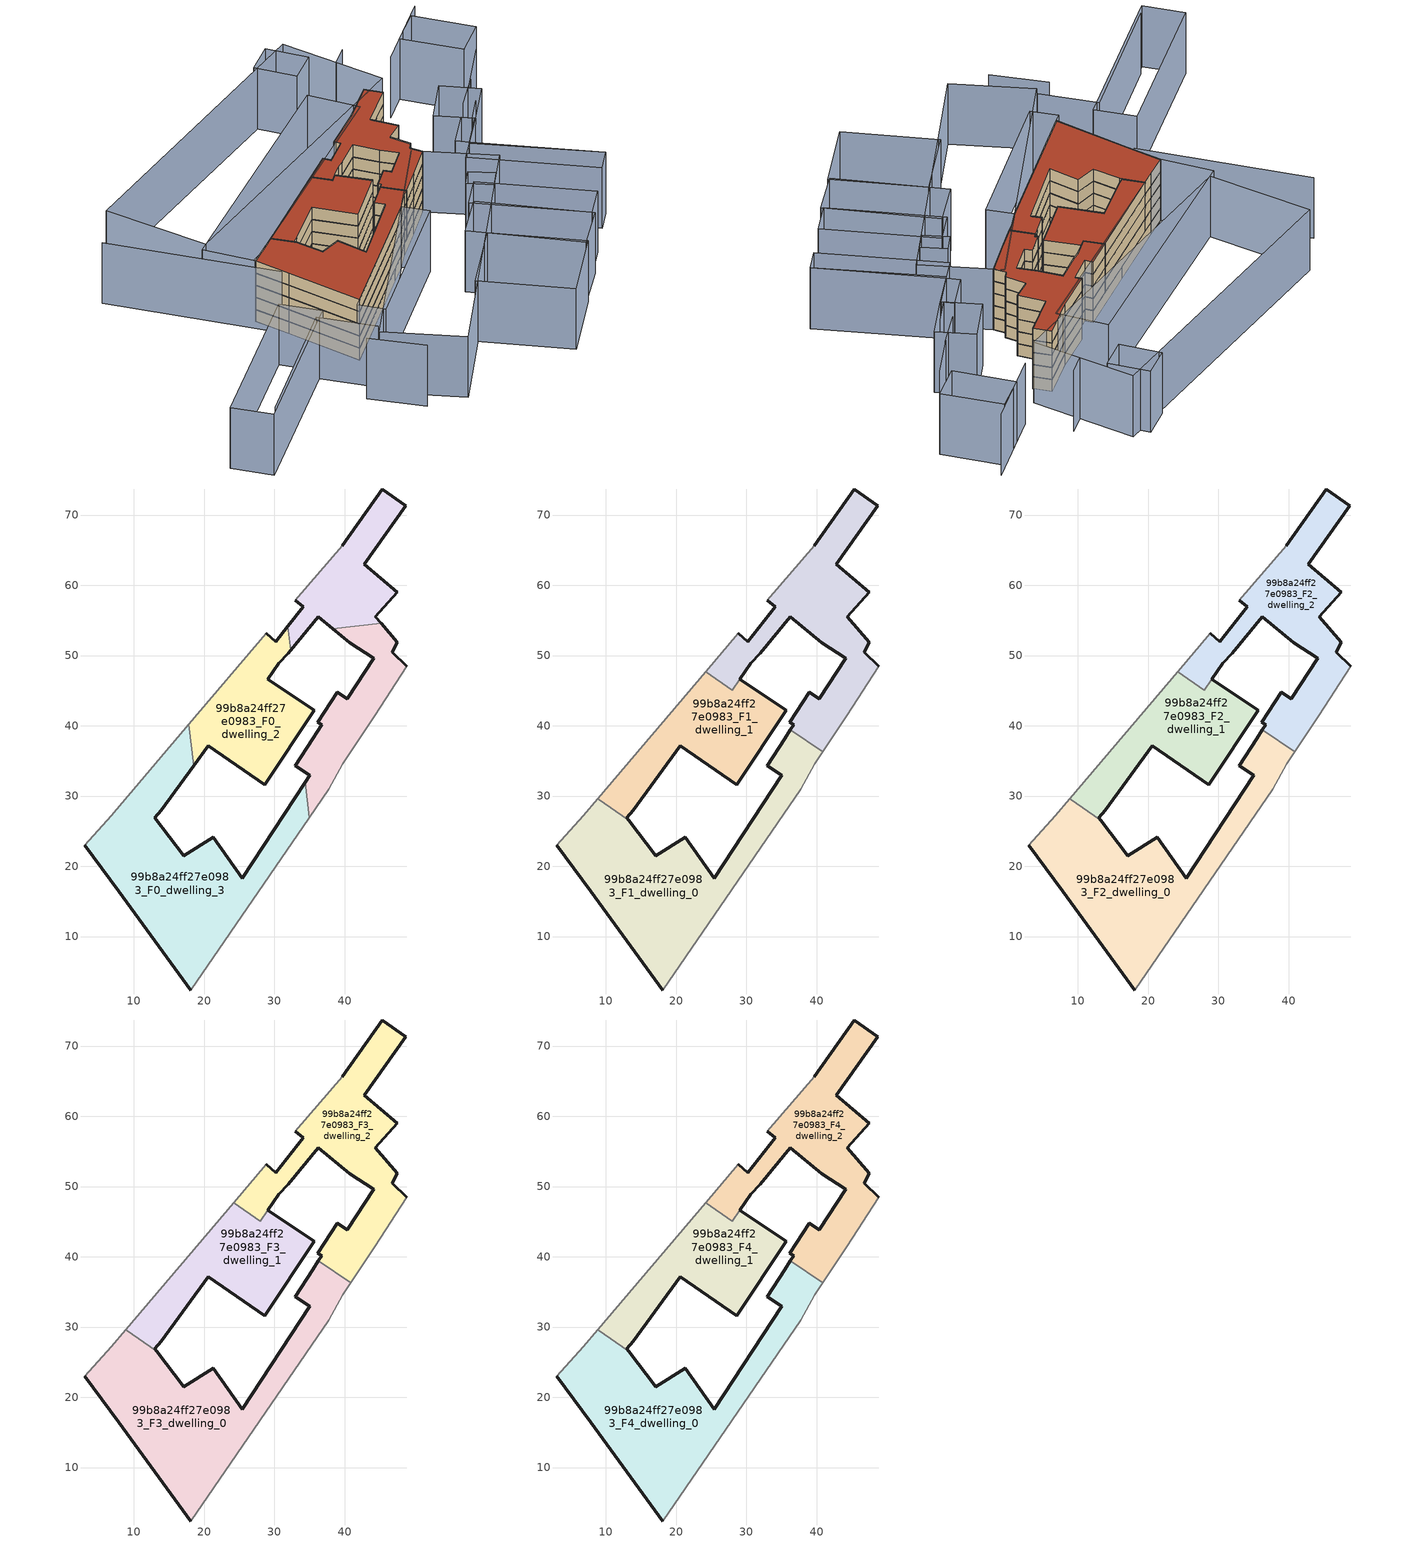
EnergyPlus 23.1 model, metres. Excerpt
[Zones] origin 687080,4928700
99b8a24ff27e0983_F0_dwelling_0
 floor ground (EU_floor_Construction): 37.72,30.95 39.72,34.59 44.32,41.43 48.83,48.45 46.75,50.49 47.47,51.92 45.23,54.56 38.33,53.8 40.74,51.84 44.16,49.6 40.4,43.81 38.93,44.76 36.17,40.51 36.75,40.14 35.44,38.13 32.98,34.29 35.02,32.95 34.4,32 34.96,26.93 z0
 wall outside (EU_wall_Construction): 34.4,32 35.02,32.95 32.98,34.29 35.44,38.13 36.75,40.14 36.17,40.51 38.93,44.76 40.4,43.81 44.16,49.6 40.74,51.84 38.33,53.8 / 45.23,54.56 47.47,51.92 46.75,50.49 48.83,48.45 z0:3
 wall adiabatic (EU_wall_Construction): 48.83,48.45 44.32,41.43 39.72,34.59 37.72,30.95 34.96,26.93 z0:3
 wall to 99b8a24ff27e0983_F0_dwelling_3 (EU_wall_Construction): 34.96,26.93 34.4,32 z0:3
 wall to 99b8a24ff27e0983_F0_dwelling_1 (EU_wall_Construction): 38.33,53.8 45.23,54.56 z0:3
99b8a24ff27e0983_F0_dwelling_1
 floor ground (EU_floor_Construction): 45.23,54.56 44.39,55.55 47.53,58.97 42.81,62.98 48.72,71.32 45.35,73.7 39.67,65.65 32.96,57.87 34.1,56.93 31.94,54.16 32.32,50.72 36.24,55.49 38.33,53.8 z0
 wall outside (EU_wall_Construction): 38.33,53.8 36.24,55.49 32.32,50.72 / 31.94,54.16 34.1,56.93 32.96,57.87 / 39.67,65.65 45.35,73.7 48.72,71.32 42.81,62.98 47.53,58.97 44.39,55.55 45.23,54.56 z0:3
 wall adiabatic (EU_wall_Construction): 32.96,57.87 39.67,65.65 z0:3
 wall to 99b8a24ff27e0983_F0_dwelling_2 (EU_wall_Construction): 32.32,50.72 31.94,54.16 z0:3
99b8a24ff27e0983_F0_dwelling_2
 floor ground (EU_floor_Construction): 28.61,31.62 35.68,42.18 29.05,46.61 30.61,48.93 31.99,50.32 32.32,50.72 31.94,54.16 30.23,51.97 28.85,53.15 17.85,40.24 18.51,34.34 20.56,37.17 z0
 wall outside (EU_wall_Construction): 28.85,53.15 30.23,51.97 31.94,54.16 / 32.32,50.72 31.99,50.32 30.61,48.93 29.05,46.61 35.68,42.18 28.61,31.62 20.56,37.17 18.51,34.34 z0:3
 wall adiabatic (EU_wall_Construction): 17.85,40.24 28.85,53.15 z0:3
 wall to 99b8a24ff27e0983_F0_dwelling_3 (EU_wall_Construction): 18.51,34.34 17.86,40.24 z0:3
99b8a24ff27e0983_F0_dwelling_3
 floor ground (EU_floor_Construction): 18.11,2.39 34.96,26.93 34.4,32 25.43,18.33 21.34,24.11 17.14,21.51 13.01,26.92 13.89,27.97 18.51,34.34 17.85,40.24 6.77,27.22 3.04,22.96 7.87,16.43 z0
 wall outside (EU_wall_Construction): 18.11,2.39 7.87,16.43 3.04,22.96 / 18.51,34.34 13.89,27.97 13.01,26.92 17.14,21.51 21.34,24.11 25.43,18.33 34.4,32 z0:3
 wall adiabatic (EU_wall_Construction): 34.96,26.93 18.11,2.39 / 3.04,22.96 6.77,27.22 17.85,40.24 z0:3
99b8a24ff27e0983_F1_dwelling_0
 floor to 99b8a24ff27e0983_F0_dwelling_0 (EU_floor_Construction): 37.72,30.95 39.72,34.59 40.85,36.27 36.28,39.41 35.44,38.13 32.98,34.29 35.02,32.95 34.4,32 34.96,26.93 z3
 floor to 99b8a24ff27e0983_F0_dwelling_3 (EU_floor_Construction): 18.11,2.39 34.96,26.93 34.4,32 25.43,18.33 21.34,24.11 17.14,21.51 13.28,26.58 8.83,29.63 6.77,27.22 3.04,22.96 7.87,16.43 z3
 wall outside (EU_wall_Construction): 13.28,26.58 17.14,21.51 21.34,24.11 25.43,18.33 35.02,32.95 32.98,34.29 35.44,38.13 36.28,39.41 / 18.11,2.39 7.87,16.43 3.04,22.96 z3:6
 wall adiabatic (EU_wall_Construction): 3.04,22.96 6.77,27.22 8.83,29.63 / 40.85,36.27 39.72,34.59 37.72,30.95 18.11,2.39 z3:6
 wall to 99b8a24ff27e0983_F1_dwelling_1 (EU_wall_Construction): 8.83,29.63 13.28,26.58 z3:6
 wall to 99b8a24ff27e0983_F1_dwelling_2 (EU_wall_Construction): 36.28,39.41 40.85,36.27 z3:6
99b8a24ff27e0983_F1_dwelling_1
 floor to 99b8a24ff27e0983_F0_dwelling_3 (EU_floor_Construction): 13.89,27.97 18.51,34.34 17.85,40.24 8.83,29.63 13.28,26.58 13.01,26.92 z3
 floor to 99b8a24ff27e0983_F0_dwelling_2 (EU_floor_Construction): 28.61,31.62 35.68,42.18 29.05,46.61 28.02,45.08 24.21,47.7 17.85,40.24 18.51,34.34 20.56,37.17 z3
 wall outside (EU_wall_Construction): 29.05,46.61 35.68,42.18 28.61,31.62 20.56,37.17 13.89,27.97 13.01,26.92 13.28,26.58 z3:6
 wall adiabatic (EU_wall_Construction): 8.83,29.63 24.21,47.7 z3:6
 wall to 99b8a24ff27e0983_F1_dwelling_2 (EU_wall_Construction): 24.21,47.7 28.02,45.08 29.05,46.61 z3:6
99b8a24ff27e0983_F1_dwelling_2
 floor to 99b8a24ff27e0983_F0_dwelling_0 (EU_floor_Construction): 44.32,41.43 48.83,48.45 46.75,50.49 47.47,51.92 45.23,54.56 38.33,53.8 40.74,51.84 44.16,49.6 40.4,43.81 38.93,44.76 36.17,40.51 36.75,40.14 36.28,39.41 40.85,36.27 z3
 floor to 99b8a24ff27e0983_F0_dwelling_1 (EU_floor_Construction): 45.23,54.56 44.39,55.55 47.53,58.97 42.81,62.98 48.72,71.32 45.35,73.7 39.67,65.65 32.96,57.87 34.1,56.93 31.94,54.16 32.32,50.72 36.24,55.49 38.33,53.8 z3
 floor to 99b8a24ff27e0983_F0_dwelling_2 (EU_floor_Construction): 30.61,48.93 31.99,50.32 32.32,50.72 31.94,54.16 30.23,51.97 28.85,53.15 24.21,47.7 28.02,45.08 z3
 wall outside (EU_wall_Construction): 28.85,53.15 30.23,51.97 34.1,56.93 32.96,57.87 / 39.67,65.65 45.35,73.7 48.72,71.32 42.81,62.98 47.53,58.97 44.39,55.55 47.47,51.92 46.75,50.49 48.83,48.45 / 36.28,39.41 36.75,40.14 36.17,40.51 38.93,44.76 40.4,43.81 44.16,49.6 40.74,51.84 36.24,55.49 31.99,50.32 30.61,48.93 29.05,46.61 z3:6
 wall adiabatic (EU_wall_Construction): 24.21,47.7 28.85,53.15 / 32.96,57.87 39.67,65.65 / 48.83,48.45 44.32,41.43 40.85,36.27 z3:6
99b8a24ff27e0983_F2_dwelling_0
 floor to 99b8a24ff27e0983_F1_dwelling_0 (EU_floor_Construction): 25.43,18.33 21.34,24.11 17.14,21.51 13.28,26.58 8.83,29.63 6.77,27.22 3.04,22.96 7.87,16.43 18.11,2.39 37.72,30.95 39.72,34.59 40.85,36.27 36.28,39.41 35.44,38.13 32.98,34.29 35.02,32.95 z6
 wall outside (EU_wall_Construction): 13.28,26.58 17.14,21.51 21.34,24.11 25.43,18.33 35.02,32.95 32.98,34.29 35.44,38.13 36.28,39.41 / 18.11,2.39 7.87,16.43 3.04,22.96 z6:9
 wall adiabatic (EU_wall_Construction): 3.04,22.96 6.77,27.22 8.83,29.63 / 40.85,36.27 39.72,34.59 37.72,30.95 18.11,2.39 z6:9
 wall to 99b8a24ff27e0983_F2_dwelling_1 (EU_wall_Construction): 8.83,29.63 13.28,26.58 z6:9
 wall to 99b8a24ff27e0983_F2_dwelling_2 (EU_wall_Construction): 36.28,39.41 40.85,36.27 z6:9
99b8a24ff27e0983_F2_dwelling_1
 floor to 99b8a24ff27e0983_F1_dwelling_1 (EU_floor_Construction): 28.61,31.62 35.68,42.18 29.05,46.61 28.02,45.08 24.21,47.7 8.83,29.63 13.28,26.58 13.01,26.92 13.89,27.97 20.56,37.17 z6
 wall outside (EU_wall_Construction): 29.05,46.61 35.68,42.18 28.61,31.62 20.56,37.17 13.89,27.97 13.01,26.92 13.28,26.58 z6:9
 wall adiabatic (EU_wall_Construction): 8.83,29.63 24.21,47.7 z6:9
 wall to 99b8a24ff27e0983_F2_dwelling_2 (EU_wall_Construction): 24.21,47.7 28.02,45.08 29.05,46.61 z6:9
99b8a24ff27e0983_F2_dwelling_2
 floor to 99b8a24ff27e0983_F1_dwelling_2 (EU_floor_Construction): 44.32,41.43 48.83,48.45 46.75,50.49 47.47,51.92 44.39,55.55 47.53,58.97 42.81,62.98 48.72,71.32 45.35,73.7 39.67,65.65 32.96,57.87 34.1,56.93 30.23,51.97 28.85,53.15 24.21,47.7 28.02,45.08 30.61,48.93 31.99,50.32 36.24,55.49 40.74,51.84 44.16,49.6 40.4,43.81 38.93,44.76 36.17,40.51 36.75,40.14 36.28,39.41 40.85,36.27 z6
 wall outside (EU_wall_Construction): 28.85,53.15 30.23,51.97 34.1,56.93 32.96,57.87 / 39.67,65.65 45.35,73.7 48.72,71.32 42.81,62.98 47.53,58.97 44.39,55.55 47.47,51.92 46.75,50.49 48.83,48.45 / 36.28,39.41 36.75,40.14 36.17,40.51 38.93,44.76 40.4,43.81 44.16,49.6 40.74,51.84 36.24,55.49 31.99,50.32 30.61,48.93 29.05,46.61 z6:9
 wall adiabatic (EU_wall_Construction): 24.21,47.7 28.85,53.15 / 32.96,57.87 39.67,65.65 / 48.83,48.45 44.32,41.43 40.85,36.27 z6:9
99b8a24ff27e0983_F3_dwelling_0
 floor to 99b8a24ff27e0983_F2_dwelling_0 (EU_floor_Construction): 25.43,18.33 21.34,24.11 17.14,21.51 13.28,26.58 8.83,29.63 6.77,27.22 3.04,22.96 7.87,16.43 18.11,2.39 37.72,30.95 39.72,34.59 40.85,36.27 36.28,39.41 35.44,38.13 32.98,34.29 35.02,32.95 z9
 wall outside (EU_wall_Construction): 13.28,26.58 17.14,21.51 21.34,24.11 25.43,18.33 35.02,32.95 32.98,34.29 35.44,38.13 36.28,39.41 / 18.11,2.39 7.87,16.43 3.04,22.96 z9:12
 wall adiabatic (EU_wall_Construction): 3.04,22.96 6.77,27.22 8.83,29.63 / 40.85,36.27 39.72,34.59 37.72,30.95 18.11,2.39 z9:12
 wall to 99b8a24ff27e0983_F3_dwelling_1 (EU_wall_Construction): 8.83,29.63 13.28,26.58 z9:12
 wall to 99b8a24ff27e0983_F3_dwelling_2 (EU_wall_Construction): 36.28,39.41 40.85,36.27 z9:12
99b8a24ff27e0983_F3_dwelling_1
 floor to 99b8a24ff27e0983_F2_dwelling_1 (EU_floor_Construction): 28.61,31.62 35.68,42.18 29.05,46.61 28.02,45.08 24.21,47.7 8.83,29.63 13.28,26.58 13.01,26.92 13.89,27.97 20.56,37.17 z9
 wall outside (EU_wall_Construction): 29.05,46.61 35.68,42.18 28.61,31.62 20.56,37.17 13.89,27.97 13.01,26.92 13.28,26.58 z9:12
 wall adiabatic (EU_wall_Construction): 8.83,29.63 24.21,47.7 z9:12
 wall to 99b8a24ff27e0983_F3_dwelling_2 (EU_wall_Construction): 24.21,47.7 28.02,45.08 29.05,46.61 z9:12
99b8a24ff27e0983_F3_dwelling_2
 floor to 99b8a24ff27e0983_F2_dwelling_2 (EU_floor_Construction): 44.32,41.43 48.83,48.45 46.75,50.49 47.47,51.92 44.39,55.55 47.53,58.97 42.81,62.98 48.72,71.32 45.35,73.7 39.67,65.65 32.96,57.87 34.1,56.93 30.23,51.97 28.85,53.15 24.21,47.7 28.02,45.08 30.61,48.93 31.99,50.32 36.24,55.49 40.74,51.84 44.16,49.6 40.4,43.81 38.93,44.76 36.17,40.51 36.75,40.14 36.28,39.41 40.85,36.27 z9
 wall outside (EU_wall_Construction): 28.85,53.15 30.23,51.97 34.1,56.93 32.96,57.87 / 39.67,65.65 45.35,73.7 48.72,71.32 42.81,62.98 47.53,58.97 44.39,55.55 47.47,51.92 46.75,50.49 48.83,48.45 / 36.28,39.41 36.75,40.14 36.17,40.51 38.93,44.76 40.4,43.81 44.16,49.6 40.74,51.84 36.24,55.49 31.99,50.32 30.61,48.93 29.05,46.61 z9:12
 wall adiabatic (EU_wall_Construction): 24.21,47.7 28.85,53.15 / 32.96,57.87 39.67,65.65 / 48.83,48.45 44.32,41.43 40.85,36.27 z9:12
99b8a24ff27e0983_F4_dwelling_0
 floor to 99b8a24ff27e0983_F3_dwelling_0 (EU_floor_Construction): 25.43,18.33 21.34,24.11 17.14,21.51 13.28,26.58 8.83,29.63 6.77,27.22 3.04,22.96 7.87,16.43 18.11,2.39 37.72,30.95 39.72,34.59 40.85,36.27 36.28,39.41 35.44,38.13 32.98,34.29 35.02,32.95 z12
 wall outside (EU_wall_Construction): 13.28,26.58 17.14,21.51 21.34,24.11 25.43,18.33 35.02,32.95 32.98,34.29 35.44,38.13 36.28,39.41 / 18.11,2.39 7.87,16.43 3.04,22.96 z12:15
 wall adiabatic (EU_wall_Construction): 3.04,22.96 6.77,27.22 8.83,29.63 / 40.85,36.27 39.72,34.59 37.72,30.95 18.11,2.39 z12:15
 wall to 99b8a24ff27e0983_F4_dwelling_1 (EU_wall_Construction): 8.83,29.63 13.28,26.58 z12:15
 wall to 99b8a24ff27e0983_F4_dwelling_2 (EU_wall_Construction): 36.28,39.41 40.85,36.27 z12:15
 roof outside (EU_roof_Construction): 40.85,36.27 39.72,34.59 37.72,30.95 18.11,2.39 7.87,16.43 3.04,22.96 6.77,27.22 8.83,29.63 13.28,26.58 17.14,21.51 21.34,24.11 25.43,18.33 35.02,32.95 32.98,34.29 35.44,38.13 36.28,39.41 z15
99b8a24ff27e0983_F4_dwelling_1
 floor to 99b8a24ff27e0983_F3_dwelling_1 (EU_floor_Construction): 28.61,31.62 35.68,42.18 29.05,46.61 28.02,45.08 24.21,47.7 8.83,29.63 13.28,26.58 13.01,26.92 13.89,27.97 20.56,37.17 z12
 wall outside (EU_wall_Construction): 29.05,46.61 35.68,42.18 28.61,31.62 20.56,37.17 13.89,27.97 13.01,26.92 13.28,26.58 z12:15
 wall adiabatic (EU_wall_Construction): 8.83,29.63 24.21,47.7 z12:15
 wall to 99b8a24ff27e0983_F4_dwelling_2 (EU_wall_Construction): 24.21,47.7 28.02,45.08 29.05,46.61 z12:15
 roof outside (EU_roof_Construction): 35.68,42.18 28.61,31.62 20.56,37.17 13.89,27.97 13.01,26.92 13.28,26.58 8.83,29.63 24.21,47.7 28.02,45.08 29.05,46.61 z15
99b8a24ff27e0983_F4_dwelling_2
 floor to 99b8a24ff27e0983_F3_dwelling_2 (EU_floor_Construction): 44.32,41.43 48.83,48.45 46.75,50.49 47.47,51.92 44.39,55.55 47.53,58.97 42.81,62.98 48.72,71.32 45.35,73.7 39.67,65.65 32.96,57.87 34.1,56.93 30.23,51.97 28.85,53.15 24.21,47.7 28.02,45.08 30.61,48.93 31.99,50.32 36.24,55.49 40.74,51.84 44.16,49.6 40.4,43.81 38.93,44.76 36.17,40.51 36.75,40.14 36.28,39.41 40.85,36.27 z12
 wall outside (EU_wall_Construction): 28.85,53.15 30.23,51.97 34.1,56.93 32.96,57.87 / 39.67,65.65 45.35,73.7 48.72,71.32 42.81,62.98 47.53,58.97 44.39,55.55 47.47,51.92 46.75,50.49 48.83,48.45 / 36.28,39.41 36.75,40.14 36.17,40.51 38.93,44.76 40.4,43.81 44.16,49.6 40.74,51.84 36.24,55.49 31.99,50.32 30.61,48.93 29.05,46.61 z12:15
 wall adiabatic (EU_wall_Construction): 24.21,47.7 28.85,53.15 / 32.96,57.87 39.67,65.65 / 48.83,48.45 44.32,41.43 40.85,36.27 z12:15
 roof outside (EU_roof_Construction): 48.72,71.32 42.81,62.98 47.53,58.97 44.39,55.55 47.47,51.92 46.75,50.49 48.83,48.45 44.32,41.43 40.85,36.27 36.28,39.41 36.75,40.14 36.17,40.51 38.93,44.76 40.4,43.81 44.16,49.6 40.74,51.84 36.24,55.49 31.99,50.32 30.61,48.93 28.02,45.08 24.21,47.7 28.85,53.15 30.23,51.97 34.1,56.93 32.96,57.87 39.67,65.65 45.35,73.7 z15
shading: 14.69,-11.09 25.37,-17.9 / -11.48,-28.15 7.64,-0.54 / 7.64,-0.54 18.37,-7.98 / -23.95,40.04 6.72,17.39 / 83.63,35.11 58.75,47.78 / 58.75,47.78 62.89,55.91 / 62.43,56.15 65.36,61.88 / 62.57,61.84 67.05,69.56 / 66.21,67.96 71.93,79.32 / 46.19,88.61 43.44,84.72 / 65.55,98.32 54.56,82.64 / 73.65,15.64 51.16,27.65 / 51.16,27.65 54.76,34.41 / 54.76,34.41 77.26,22.4 / 77.26,22.4 73.65,15.64 / -20.2,-25.13 2.07,6.63 / 2.07,6.63 9.67,1.31 / 9.67,1.31 -12.59,-30.46 / -12.59,-30.46 -20.2,-25.13 / 42.65,0.74 50.95,16.14 / 50.95,16.14 69.32,6.25 / 69.32,6.25 61.03,-9.15 / 61.03,-9.15 42.65,0.74 / 17.02,0.8 37.83,31.1 / 37.83,31.1 42.86,27.64 / 42.86,27.64 22.06,-2.66 / 22.06,-2.66 17.02,0.8 / 17.92,-9.85 46.71,49.47 / 46.71,49.47 63.07,41.54 / 63.07,41.54 34.28,-17.79 / 34.28,-17.79 17.92,-9.85 / 52.31,27.78 74.13,15.37 / 74.13,15.37 68.76,5.94 / 68.76,5.94 46.95,18.36 / 46.95,18.36 52.31,27.78 / 54.9,38.32 60.19,35.83 / 60.19,35.83 58.36,31.93 / 58.36,31.93 53.07,34.42 / 53.07,34.42 54.9,38.32 / 42.41,67.92 3.04,22.96 / 3.04,22.96 -5.67,30.59 / -5.67,30.59 33.7,75.55 / 33.7,75.55 42.41,67.92 / 63.14,55.78 58.98,48.23 / 58.98,48.23 56.36,49.68 / 56.36,49.68 60.52,57.23 / 60.52,57.23 63.14,55.78 / -4.33,32.12 -19.22,50.6 / -19.22,50.6 35.41,94.61 / 35.41,94.61 50.29,76.13 / 50.29,76.13 -4.33,32.12 / 58.98,48.23 83.73,35.11 / 83.73,35.11 81.1,30.15 / 81.1,30.15 56.35,43.27 / 56.35,43.27 58.98,48.23 / 55.24,59.7 60.08,69.47 / 60.08,69.47 67.99,65.55 / 67.99,65.55 63.14,55.78 / 63.14,55.78 55.24,59.7 / 38.76,88.42 34.22,82.84 / 34.22,82.84 26.96,88.75 / 26.96,88.75 31.5,94.33 / 31.5,94.33 38.76,88.42 / 69.52,80.1 58.47,88.36 / 58.47,88.36 63.61,95.24 / 63.61,95.24 74.67,86.98 / 74.67,86.98 69.52,80.1 z0:15
[Building]
EU S2 Campaign: North Axis=0; Terrain=City; Solar Distribution=FullExterior
[Site:Location]
Bologna: Latitude=44.5; Longitude=11.25; Time Zone=1; Elevation=37
[SizingPeriod:WeatherFileDays]
AnnualSizingPeriod: Begin Month=1; Begin Day of Month=1; End Month=12; End Day of Month=31; Day of Week for Start Day=Monday; Use Weather File Daylight Saving Period=No; Use Weather File Rain and Snow Indicators=No
[MATERIAL]
EU_InternalMass_Material: Roughness=MediumRough; Thickness=0.1; Conductivity=1; Density=1800; Specific Heat=900; Thermal Absorptance=0.9; Solar Absorptance=0.7; Visible Absorptance=0.7
[MATERIAL:NOMASS] Roughness=MediumRough; Thermal Absorptance=0.9; Solar Absorptance=0.7; Visible Absorptance=0.7
Name | Thermal Resistance
EU_wall_NoMass | 0.905828
EU_roof_NoMass | 0.37593
EU_floor_NoMass | 0.67114
[CONSTRUCTION]
EU_wall_Construction: EU_wall_NoMass
EU_roof_Construction: EU_roof_NoMass
EU_floor_Construction: EU_floor_NoMass
EU_InternalMass_Construction: EU_InternalMass_Material
[ZONE] Type=1; Multiplier=1; Ceiling Height=autocalculate; Floor Area=autocalculate; Part of Total Floor Area=Yes
Name | Volume
99b8a24ff27e0983_F0_dwelling_0 | 437.491
99b8a24ff27e0983_F1_dwelling_0; 99b8a24ff27e0983_F2_dwelling_0; 99b8a24ff27e0983_F3_dwelling_0; 99b8a24ff27e0983_F4_dwelling_0 | 1201.36
99b8a24ff27e0983_F0_dwelling_1 | 451.113
99b8a24ff27e0983_F1_dwelling_1 | 648.133
99b8a24ff27e0983_F2_dwelling_1; 99b8a24ff27e0983_F3_dwelling_1; 99b8a24ff27e0983_F4_dwelling_1 | 648.149
99b8a24ff27e0983_F0_dwelling_2 | 587.339
99b8a24ff27e0983_F1_dwelling_2 | 856.641
99b8a24ff27e0983_F2_dwelling_2; 99b8a24ff27e0983_F3_dwelling_2; 99b8a24ff27e0983_F4_dwelling_2 | 856.648
99b8a24ff27e0983_F0_dwelling_3 | 1230.21
[INTERNALMASS] Construction=EU_InternalMass_Construction
Name | Zone or ZoneList | Surface Area
99b8a24ff27e0983_F0_dwelling_0_EU_InternalMass | 99b8a24ff27e0983_F0_dwelling_0 | 145.831
99b8a24ff27e0983_F0_dwelling_1_EU_InternalMass | 99b8a24ff27e0983_F0_dwelling_1 | 150.371
99b8a24ff27e0983_F0_dwelling_2_EU_InternalMass | 99b8a24ff27e0983_F0_dwelling_2 | 195.78
99b8a24ff27e0983_F0_dwelling_3_EU_InternalMass | 99b8a24ff27e0983_F0_dwelling_3 | 410.077
99b8a24ff27e0983_F1_dwelling_0_EU_InternalMass | 99b8a24ff27e0983_F1_dwelling_0 | 400.454
99b8a24ff27e0983_F1_dwelling_1_EU_InternalMass | 99b8a24ff27e0983_F1_dwelling_1 | 216.047
99b8a24ff27e0983_F1_dwelling_2_EU_InternalMass | 99b8a24ff27e0983_F1_dwelling_2 | 285.551
99b8a24ff27e0983_F2_dwelling_0_EU_InternalMass | 99b8a24ff27e0983_F2_dwelling_0 | 400.454
99b8a24ff27e0983_F2_dwelling_1_EU_InternalMass | 99b8a24ff27e0983_F2_dwelling_1 | 216.047
99b8a24ff27e0983_F2_dwelling_2_EU_InternalMass | 99b8a24ff27e0983_F2_dwelling_2 | 285.551
99b8a24ff27e0983_F3_dwelling_0_EU_InternalMass | 99b8a24ff27e0983_F3_dwelling_0 | 400.454
99b8a24ff27e0983_F3_dwelling_1_EU_InternalMass | 99b8a24ff27e0983_F3_dwelling_1 | 216.047
99b8a24ff27e0983_F3_dwelling_2_EU_InternalMass | 99b8a24ff27e0983_F3_dwelling_2 | 285.551
99b8a24ff27e0983_F4_dwelling_0_EU_InternalMass | 99b8a24ff27e0983_F4_dwelling_0 | 400.454
99b8a24ff27e0983_F4_dwelling_1_EU_InternalMass | 99b8a24ff27e0983_F4_dwelling_1 | 216.047
99b8a24ff27e0983_F4_dwelling_2_EU_InternalMass | 99b8a24ff27e0983_F4_dwelling_2 | 285.551
[OTHEREQUIPMENT] Fuel Type=Electricity; Design Level Calculation Method=Watts/Area; Power per Zone Floor Area=1; Fraction Latent=0; Fraction Radiant=0; Fraction Lost=0; Carbon Dioxide Generation Rate=0; EndUse Subcategory=EU_Step8_InternalGains
Name | Zone or ZoneList or Space or SpaceList | Schedule
EU_Step8_InternalGain_99b8a24ff27e0983_F0_dwelling_0_f000 | 99b8a24ff27e0983_F0_dwelling_0 | EU_Step8_GainSchedule_99b8a24ff27e0983_F0_dwelling_0_f000
EU_Step8_InternalGain_99b8a24ff27e0983_F0_dwelling_1_f000 | 99b8a24ff27e0983_F0_dwelling_1 | EU_Step8_GainSchedule_99b8a24ff27e0983_F0_dwelling_1_f000
EU_Step8_InternalGain_99b8a24ff27e0983_F0_dwelling_2_f000 | 99b8a24ff27e0983_F0_dwelling_2 | EU_Step8_GainSchedule_99b8a24ff27e0983_F0_dwelling_2_f000
EU_Step8_InternalGain_99b8a24ff27e0983_F0_dwelling_3_f000 | 99b8a24ff27e0983_F0_dwelling_3 | EU_Step8_GainSchedule_99b8a24ff27e0983_F0_dwelling_3_f000
EU_Step8_InternalGain_99b8a24ff27e0983_F1_dwelling_0_f000 | 99b8a24ff27e0983_F1_dwelling_0 | EU_Step8_GainSchedule_99b8a24ff27e0983_F1_dwelling_0_f000
EU_Step8_InternalGain_99b8a24ff27e0983_F1_dwelling_1_f000 | 99b8a24ff27e0983_F1_dwelling_1 | EU_Step8_GainSchedule_99b8a24ff27e0983_F1_dwelling_1_f000
EU_Step8_InternalGain_99b8a24ff27e0983_F1_dwelling_2_f000 | 99b8a24ff27e0983_F1_dwelling_2 | EU_Step8_GainSchedule_99b8a24ff27e0983_F1_dwelling_2_f000
EU_Step8_InternalGain_99b8a24ff27e0983_F2_dwelling_0_f000 | 99b8a24ff27e0983_F2_dwelling_0 | EU_Step8_GainSchedule_99b8a24ff27e0983_F2_dwelling_0_f000
EU_Step8_InternalGain_99b8a24ff27e0983_F2_dwelling_1_f000 | 99b8a24ff27e0983_F2_dwelling_1 | EU_Step8_GainSchedule_99b8a24ff27e0983_F2_dwelling_1_f000
EU_Step8_InternalGain_99b8a24ff27e0983_F2_dwelling_2_f000 | 99b8a24ff27e0983_F2_dwelling_2 | EU_Step8_GainSchedule_99b8a24ff27e0983_F2_dwelling_2_f000
EU_Step8_InternalGain_99b8a24ff27e0983_F3_dwelling_0_f000 | 99b8a24ff27e0983_F3_dwelling_0 | EU_Step8_GainSchedule_99b8a24ff27e0983_F3_dwelling_0_f000
EU_Step8_InternalGain_99b8a24ff27e0983_F3_dwelling_1_f000 | 99b8a24ff27e0983_F3_dwelling_1 | EU_Step8_GainSchedule_99b8a24ff27e0983_F3_dwelling_1_f000
EU_Step8_InternalGain_99b8a24ff27e0983_F3_dwelling_2_f000 | 99b8a24ff27e0983_F3_dwelling_2 | EU_Step8_GainSchedule_99b8a24ff27e0983_F3_dwelling_2_f000
EU_Step8_InternalGain_99b8a24ff27e0983_F4_dwelling_0_f000 | 99b8a24ff27e0983_F4_dwelling_0 | EU_Step8_GainSchedule_99b8a24ff27e0983_F4_dwelling_0_f000
EU_Step8_InternalGain_99b8a24ff27e0983_F4_dwelling_1_f000 | 99b8a24ff27e0983_F4_dwelling_1 | EU_Step8_GainSchedule_99b8a24ff27e0983_F4_dwelling_1_f000
EU_Step8_InternalGain_99b8a24ff27e0983_F4_dwelling_2_f000 | 99b8a24ff27e0983_F4_dwelling_2 | EU_Step8_GainSchedule_99b8a24ff27e0983_F4_dwelling_2_f000
[ZONEVENTILATION:DESIGNFLOWRATE] Schedule=EU_AlwaysOn; Design Flow Rate Calculation Method=AirChanges/Hour; Air Changes per Hour=0.73129; Ventilation Type=Natural; Fan Pressure Rise=0; Fan Total Efficiency=1; Constant Term Coefficient=1; Temperature Term Coefficient=0; Velocity Term Coefficient=0; Velocity Squared Term Coefficient=0; Minimum Indoor Temperature=-100; Maximum Indoor Temperature=100; Delta Temperature=-100; Minimum Outdoor Temperature=-100; Maximum Outdoor Temperature=100; Maximum Wind Speed=40
Name | Zone or ZoneList or Space or SpaceList
EU_ConstantAir_99b8a24ff27e0983_F0_dwelling_0 | 99b8a24ff27e0983_F0_dwelling_0
EU_ConstantAir_99b8a24ff27e0983_F0_dwelling_1 | 99b8a24ff27e0983_F0_dwelling_1
EU_ConstantAir_99b8a24ff27e0983_F0_dwelling_2 | 99b8a24ff27e0983_F0_dwelling_2
EU_ConstantAir_99b8a24ff27e0983_F0_dwelling_3 | 99b8a24ff27e0983_F0_dwelling_3
EU_ConstantAir_99b8a24ff27e0983_F1_dwelling_0 | 99b8a24ff27e0983_F1_dwelling_0
EU_ConstantAir_99b8a24ff27e0983_F1_dwelling_1 | 99b8a24ff27e0983_F1_dwelling_1
EU_ConstantAir_99b8a24ff27e0983_F1_dwelling_2 | 99b8a24ff27e0983_F1_dwelling_2
EU_ConstantAir_99b8a24ff27e0983_F2_dwelling_0 | 99b8a24ff27e0983_F2_dwelling_0
EU_ConstantAir_99b8a24ff27e0983_F2_dwelling_1 | 99b8a24ff27e0983_F2_dwelling_1
EU_ConstantAir_99b8a24ff27e0983_F2_dwelling_2 | 99b8a24ff27e0983_F2_dwelling_2
EU_ConstantAir_99b8a24ff27e0983_F3_dwelling_0 | 99b8a24ff27e0983_F3_dwelling_0
EU_ConstantAir_99b8a24ff27e0983_F3_dwelling_1 | 99b8a24ff27e0983_F3_dwelling_1
EU_ConstantAir_99b8a24ff27e0983_F3_dwelling_2 | 99b8a24ff27e0983_F3_dwelling_2
EU_ConstantAir_99b8a24ff27e0983_F4_dwelling_0 | 99b8a24ff27e0983_F4_dwelling_0
EU_ConstantAir_99b8a24ff27e0983_F4_dwelling_1 | 99b8a24ff27e0983_F4_dwelling_1
EU_ConstantAir_99b8a24ff27e0983_F4_dwelling_2 | 99b8a24ff27e0983_F4_dwelling_2
[HVACTEMPLATE:THERMOSTAT] Constant Heating Setpoint=20; Constant Cooling Setpoint=50
EU_HeatOnly_99b8a24ff27e0983_F0_dwelling_0; EU_HeatOnly_99b8a24ff27e0983_F0_dwelling_1; EU_HeatOnly_99b8a24ff27e0983_F0_dwelling_2; EU_HeatOnly_99b8a24ff27e0983_F0_dwelling_3; EU_HeatOnly_99b8a24ff27e0983_F1_dwelling_0; EU_HeatOnly_99b8a24ff27e0983_F1_dwelling_1; EU_HeatOnly_99b8a24ff27e0983_F1_dwelling_2; EU_HeatOnly_99b8a24ff27e0983_F2_dwelling_0; EU_HeatOnly_99b8a24ff27e0983_F2_dwelling_1; EU_HeatOnly_99b8a24ff27e0983_F2_dwelling_2; EU_HeatOnly_99b8a24ff27e0983_F3_dwelling_0; EU_HeatOnly_99b8a24ff27e0983_F3_dwelling_1; EU_HeatOnly_99b8a24ff27e0983_F3_dwelling_2; EU_HeatOnly_99b8a24ff27e0983_F4_dwelling_0; EU_HeatOnly_99b8a24ff27e0983_F4_dwelling_1; EU_HeatOnly_99b8a24ff27e0983_F4_dwelling_2
[HVACTEMPLATE:ZONE:IDEALLOADSAIRSYSTEM] System Availability Schedule=EU_AlwaysOn; Maximum Heating Supply Air Temperature=50; Minimum Cooling Supply Air Temperature=13; Maximum Heating Supply Air Humidity Ratio=0.0156; Minimum Cooling Supply Air Humidity Ratio=0.0077; Heating Limit=NoLimit; Cooling Limit=NoLimit; Heating Availability Schedule=EU_AlwaysOn; Cooling Availability Schedule=EU_CoolingOff; Dehumidification Control Type=ConstantSensibleHeatRatio; Cooling Sensible Heat Ratio=0.7; Dehumidification Setpoint=60; Humidification Control Type=None; Humidification Setpoint=30; Outdoor Air Method=None; Outdoor Air Flow Rate per Person=0.00944; Outdoor Air Flow Rate per Zone Floor Area=0; Outdoor Air Flow Rate per Zone=0; Demand Controlled Ventilation Type=None; Outdoor Air Economizer Type=NoEconomizer; Heat Recovery Type=None; Sensible Heat Recovery Effectiveness=0.7; Latent Heat Recovery Effectiveness=0.65
Name | Template Thermostat
99b8a24ff27e0983_F0_dwelling_0 | EU_HeatOnly_99b8a24ff27e0983_F0_dwelling_0
99b8a24ff27e0983_F0_dwelling_1 | EU_HeatOnly_99b8a24ff27e0983_F0_dwelling_1
99b8a24ff27e0983_F0_dwelling_2 | EU_HeatOnly_99b8a24ff27e0983_F0_dwelling_2
99b8a24ff27e0983_F0_dwelling_3 | EU_HeatOnly_99b8a24ff27e0983_F0_dwelling_3
99b8a24ff27e0983_F1_dwelling_0 | EU_HeatOnly_99b8a24ff27e0983_F1_dwelling_0
99b8a24ff27e0983_F1_dwelling_1 | EU_HeatOnly_99b8a24ff27e0983_F1_dwelling_1
99b8a24ff27e0983_F1_dwelling_2 | EU_HeatOnly_99b8a24ff27e0983_F1_dwelling_2
99b8a24ff27e0983_F2_dwelling_0 | EU_HeatOnly_99b8a24ff27e0983_F2_dwelling_0
99b8a24ff27e0983_F2_dwelling_1 | EU_HeatOnly_99b8a24ff27e0983_F2_dwelling_1
99b8a24ff27e0983_F2_dwelling_2 | EU_HeatOnly_99b8a24ff27e0983_F2_dwelling_2
99b8a24ff27e0983_F3_dwelling_0 | EU_HeatOnly_99b8a24ff27e0983_F3_dwelling_0
99b8a24ff27e0983_F3_dwelling_1 | EU_HeatOnly_99b8a24ff27e0983_F3_dwelling_1
99b8a24ff27e0983_F3_dwelling_2 | EU_HeatOnly_99b8a24ff27e0983_F3_dwelling_2
99b8a24ff27e0983_F4_dwelling_0 | EU_HeatOnly_99b8a24ff27e0983_F4_dwelling_0
99b8a24ff27e0983_F4_dwelling_1 | EU_HeatOnly_99b8a24ff27e0983_F4_dwelling_1
99b8a24ff27e0983_F4_dwelling_2 | EU_HeatOnly_99b8a24ff27e0983_F4_dwelling_2
[SIZING:ZONE] Zone Cooling Design Supply Air Temperature Input Method=SupplyAirTemperature; Zone Cooling Design Supply Air Temperature=13; Zone Heating Design Supply Air Temperature Input Method=SupplyAirTemperature; Zone Heating Design Supply Air Temperature=50; Zone Cooling Design Supply Air Humidity Ratio=0.008; Zone Heating Design Supply Air Humidity Ratio=0.008; Cooling Design Air Flow Method=DesignDay; Cooling Design Air Flow Rate=0; Cooling Minimum Air Flow per Zone Floor Area=0.000762; Cooling Minimum Air Flow=0; Cooling Minimum Air Flow Fraction=0.2; Heating Design Air Flow Method=DesignDay; Heating Design Air Flow Rate=0; Heating Maximum Air Flow per Zone Floor Area=0.002032; Heating Maximum Air Flow=0.141576; Heating Maximum Air Flow Fraction=0.3; Account for Dedicated Outdoor Air System=No; Dedicated Outdoor Air System Control Strategy=NeutralSupplyAir; Dedicated Outdoor Air Low Setpoint Temperature for Design=autosize; Dedicated Outdoor Air High Setpoint Temperature for Design=autosize; Zone Load Sizing Method=Sensible Load Only No Latent Load; Zone Latent Cooling Design Supply Air Humidity Ratio Input Method=HumidityRatioDifference; Zone Cooling Design Supply Air Humidity Ratio Difference=0.005; Zone Latent Heating Design Supply Air Humidity Ratio Input Method=HumidityRatioDifference; Zone Humidification Design Supply Air Humidity Ratio Difference=0.005
99b8a24ff27e0983_F0_dwelling_0; 99b8a24ff27e0983_F0_dwelling_1; 99b8a24ff27e0983_F0_dwelling_2; 99b8a24ff27e0983_F0_dwelling_3; 99b8a24ff27e0983_F1_dwelling_0; 99b8a24ff27e0983_F1_dwelling_1; 99b8a24ff27e0983_F1_dwelling_2; 99b8a24ff27e0983_F2_dwelling_0; 99b8a24ff27e0983_F2_dwelling_1; 99b8a24ff27e0983_F2_dwelling_2; 99b8a24ff27e0983_F3_dwelling_0; 99b8a24ff27e0983_F3_dwelling_1; 99b8a24ff27e0983_F3_dwelling_2; 99b8a24ff27e0983_F4_dwelling_0; 99b8a24ff27e0983_F4_dwelling_1; 99b8a24ff27e0983_F4_dwelling_2
[SCHEDULE:CONSTANT]
Name | Hourly Value
EU_AlwaysOn | 1
EU_CoolingOff | 0
[SCHEDULE:FILE] Column Number=1; Rows to Skip at Top=0; Number of Hours of Data=8760; Column Separator=Comma; Interpolate to Timestep=No; Minutes per Item=60; Adjust Schedule for Daylight Savings=Yes
Name | File
EU_Step8_GainSchedule_99b8a24ff27e0983_F0_dwelling_0_f000 | ../../schedules/99b8a24ff27e0983/99b8a24ff27e0983_F0_dwelling_0_f000_gain.csv
EU_Step8_GainSchedule_99b8a24ff27e0983_F0_dwelling_1_f000 | ../../schedules/99b8a24ff27e0983/99b8a24ff27e0983_F0_dwelling_1_f000_gain.csv
EU_Step8_GainSchedule_99b8a24ff27e0983_F0_dwelling_2_f000 | ../../schedules/99b8a24ff27e0983/99b8a24ff27e0983_F0_dwelling_2_f000_gain.csv
EU_Step8_GainSchedule_99b8a24ff27e0983_F0_dwelling_3_f000 | ../../schedules/99b8a24ff27e0983/99b8a24ff27e0983_F0_dwelling_3_f000_gain.csv
EU_Step8_GainSchedule_99b8a24ff27e0983_F1_dwelling_0_f000 | ../../schedules/99b8a24ff27e0983/99b8a24ff27e0983_F1_dwelling_0_f000_gain.csv
EU_Step8_GainSchedule_99b8a24ff27e0983_F1_dwelling_1_f000 | ../../schedules/99b8a24ff27e0983/99b8a24ff27e0983_F1_dwelling_1_f000_gain.csv
EU_Step8_GainSchedule_99b8a24ff27e0983_F1_dwelling_2_f000 | ../../schedules/99b8a24ff27e0983/99b8a24ff27e0983_F1_dwelling_2_f000_gain.csv
EU_Step8_GainSchedule_99b8a24ff27e0983_F2_dwelling_0_f000 | ../../schedules/99b8a24ff27e0983/99b8a24ff27e0983_F2_dwelling_0_f000_gain.csv
EU_Step8_GainSchedule_99b8a24ff27e0983_F2_dwelling_1_f000 | ../../schedules/99b8a24ff27e0983/99b8a24ff27e0983_F2_dwelling_1_f000_gain.csv
EU_Step8_GainSchedule_99b8a24ff27e0983_F2_dwelling_2_f000 | ../../schedules/99b8a24ff27e0983/99b8a24ff27e0983_F2_dwelling_2_f000_gain.csv
EU_Step8_GainSchedule_99b8a24ff27e0983_F3_dwelling_0_f000 | ../../schedules/99b8a24ff27e0983/99b8a24ff27e0983_F3_dwelling_0_f000_gain.csv
EU_Step8_GainSchedule_99b8a24ff27e0983_F3_dwelling_1_f000 | ../../schedules/99b8a24ff27e0983/99b8a24ff27e0983_F3_dwelling_1_f000_gain.csv
EU_Step8_GainSchedule_99b8a24ff27e0983_F3_dwelling_2_f000 | ../../schedules/99b8a24ff27e0983/99b8a24ff27e0983_F3_dwelling_2_f000_gain.csv
EU_Step8_GainSchedule_99b8a24ff27e0983_F4_dwelling_0_f000 | ../../schedules/99b8a24ff27e0983/99b8a24ff27e0983_F4_dwelling_0_f000_gain.csv
EU_Step8_GainSchedule_99b8a24ff27e0983_F4_dwelling_1_f000 | ../../schedules/99b8a24ff27e0983/99b8a24ff27e0983_F4_dwelling_1_f000_gain.csv
EU_Step8_GainSchedule_99b8a24ff27e0983_F4_dwelling_2_f000 | ../../schedules/99b8a24ff27e0983/99b8a24ff27e0983_F4_dwelling_2_f000_gain.csv
